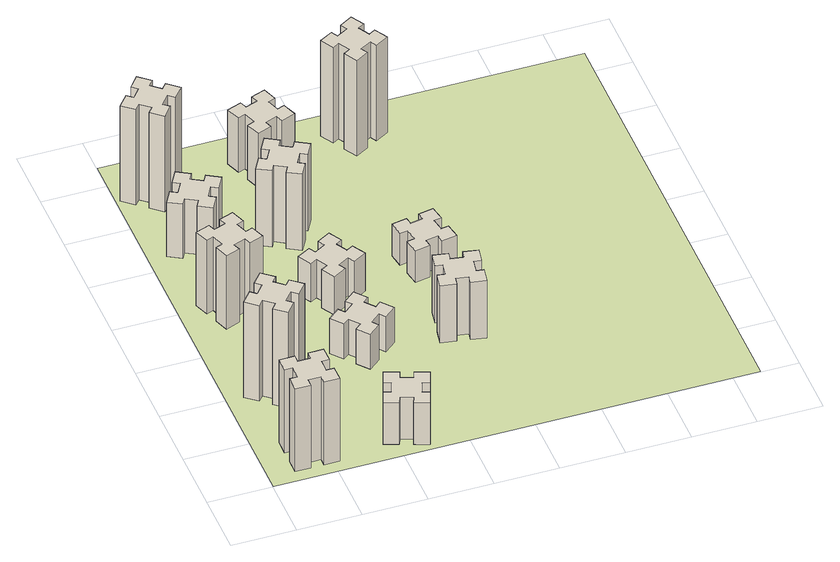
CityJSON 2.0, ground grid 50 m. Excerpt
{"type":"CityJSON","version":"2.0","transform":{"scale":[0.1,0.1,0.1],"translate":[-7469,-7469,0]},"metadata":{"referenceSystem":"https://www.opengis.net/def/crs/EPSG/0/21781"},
"CityObjects":{
"building1":{"type":"Building","attributes":{"class":"1000","function":"1000","usage":"1000","yearOfConstruction":2016,"roofType":"1000","measuredHeight":78,"storeysAboveGround":30,"storeysBelowGround":0},"geometry":[{"type":"Solid","lod":"1","boundaries":[[[[0,1,2,3,4,5,6,7,8,9,10,11,12,13,14,15,16,17,18,19]],[[17,16,20,21]],[[16,15,22,20]],[[15,14,23,22]],[[14,13,24,23]],[[13,12,25,24]],[[12,11,26,25]],[[11,10,27,26]],[[10,9,28,27]],[[9,8,29,28]],[[8,7,30,29]],[[7,6,31,30]],[[6,5,32,31]],[[5,4,33,32]],[[4,3,34,33]],[[3,2,35,34]],[[2,1,36,35]],[[1,0,37,36]],[[0,19,38,37]],[[19,18,39,38]],[[18,17,21,39]],[[24,25,26,27,28,29,30,31,32,33,34,35,36,37,38,39,21,20,22,23]]]]}]},
"building2":{"type":"Building","attributes":{"class":"1000","function":"1000","usage":"1000","yearOfConstruction":2016,"roofType":"1000","measuredHeight":90,"storeysAboveGround":30,"storeysBelowGround":0},"geometry":[{"type":"Solid","lod":"1","boundaries":[[[[40,41,42,43,44,45,46,47,48,49,50,51,52,53,54,55,56,57,58,59]],[[57,56,60,61]],[[56,55,62,60]],[[55,54,63,62]],[[54,53,64,63]],[[53,52,65,64]],[[52,51,66,65]],[[51,50,67,66]],[[50,49,68,67]],[[49,48,69,68]],[[48,47,70,69]],[[47,46,71,70]],[[46,45,72,71]],[[45,44,73,72]],[[44,43,74,73]],[[43,42,75,74]],[[42,41,76,75]],[[41,40,77,76]],[[40,59,78,77]],[[59,58,79,78]],[[58,57,61,79]],[[64,65,66,67,68,69,70,71,72,73,74,75,76,77,78,79,61,60,62,63]]]]}]},
"building3":{"type":"Building","attributes":{"class":"1000","function":"1000","usage":"1000","yearOfConstruction":2016,"roofType":"1000","measuredHeight":69,"storeysAboveGround":30,"storeysBelowGround":0},"geometry":[{"type":"Solid","lod":"1","boundaries":[[[[80,81,82,83,84,85,86,87,88,89,90,91,92,93,94,95,96,97,98,99]],[[97,96,100,101]],[[96,95,102,100]],[[95,94,103,102]],[[94,93,104,103]],[[93,92,105,104]],[[92,91,106,105]],[[91,90,107,106]],[[90,89,108,107]],[[89,88,109,108]],[[88,87,110,109]],[[87,86,111,110]],[[86,85,112,111]],[[85,84,113,112]],[[84,83,114,113]],[[83,82,115,114]],[[82,81,116,115]],[[81,80,117,116]],[[80,99,118,117]],[[99,98,119,118]],[[98,97,101,119]],[[104,105,106,107,108,109,110,111,112,113,114,115,116,117,118,119,101,100,102,103]]]]}]},
"building4":{"type":"Building","attributes":{"class":"1000","function":"1000","usage":"1000","yearOfConstruction":2016,"roofType":"1000","measuredHeight":51,"storeysAboveGround":30,"storeysBelowGround":0},"geometry":[{"type":"Solid","lod":"1","boundaries":[[[[120,121,122,123,124,125,126,127,128,129,130,131,132,133,134,135,136,137,138,139]],[[137,136,140,141]],[[136,135,142,140]],[[135,134,143,142]],[[134,133,144,143]],[[133,132,145,144]],[[132,131,146,145]],[[131,130,147,146]],[[130,129,148,147]],[[129,128,149,148]],[[128,127,150,149]],[[127,126,151,150]],[[126,125,152,151]],[[125,124,153,152]],[[124,123,154,153]],[[123,122,155,154]],[[122,121,156,155]],[[121,120,157,156]],[[120,139,158,157]],[[139,138,159,158]],[[138,137,141,159]],[[144,145,146,147,148,149,150,151,152,153,154,155,156,157,158,159,141,140,142,143]]]]}]},
"building5":{"type":"Building","attributes":{"class":"1000","function":"1000","usage":"1000","yearOfConstruction":2016,"roofType":"1000","measuredHeight":39,"storeysAboveGround":30,"storeysBelowGround":0},"geometry":[{"type":"Solid","lod":"1","boundaries":[[[[160,161,162,163,164,165,166,167,168,169,170,171,172,173,174,175,176,177,178,179]],[[177,176,180,181]],[[176,175,182,180]],[[175,174,183,182]],[[174,173,184,183]],[[173,172,185,184]],[[172,171,186,185]],[[171,170,187,186]],[[170,169,188,187]],[[169,168,189,188]],[[168,167,190,189]],[[167,166,191,190]],[[166,165,192,191]],[[165,164,193,192]],[[164,163,194,193]],[[163,162,195,194]],[[162,161,196,195]],[[161,160,197,196]],[[160,179,198,197]],[[179,178,199,198]],[[178,177,181,199]],[[184,185,186,187,188,189,190,191,192,193,194,195,196,197,198,199,181,180,182,183]]]]}]},
"building6":{"type":"Building","attributes":{"class":"1000","function":"1000","usage":"1000","yearOfConstruction":2016,"roofType":"1000","measuredHeight":90,"storeysAboveGround":30,"storeysBelowGround":0},"geometry":[{"type":"Solid","lod":"1","boundaries":[[[[200,201,202,203,204,205,206,207,208,209,210,211,212,213,214,215,216,217,218,219]],[[217,216,220,221]],[[216,215,222,220]],[[215,214,223,222]],[[214,213,224,223]],[[213,212,225,224]],[[212,211,226,225]],[[211,210,227,226]],[[210,209,228,227]],[[209,208,229,228]],[[208,207,230,229]],[[207,206,231,230]],[[206,205,232,231]],[[205,204,233,232]],[[204,203,234,233]],[[203,202,235,234]],[[202,201,236,235]],[[201,200,237,236]],[[200,219,238,237]],[[219,218,239,238]],[[218,217,221,239]],[[224,225,226,227,228,229,230,231,232,233,234,235,236,237,238,239,221,220,222,223]]]]}]},
"building7":{"type":"Building","attributes":{"class":"1000","function":"1000","usage":"1000","yearOfConstruction":2016,"roofType":"1000","measuredHeight":33,"storeysAboveGround":30,"storeysBelowGround":0},"geometry":[{"type":"Solid","lod":"1","boundaries":[[[[240,241,242,243,244,245,246,247,248,249,250,251,252,253,254,255,256,257,258,259]],[[257,256,260,261]],[[256,255,262,260]],[[255,254,263,262]],[[254,253,264,263]],[[253,252,265,264]],[[252,251,266,265]],[[251,250,267,266]],[[250,249,268,267]],[[249,248,269,268]],[[248,247,270,269]],[[247,246,271,270]],[[246,245,272,271]],[[245,244,273,272]],[[244,243,274,273]],[[243,242,275,274]],[[242,241,276,275]],[[241,240,277,276]],[[240,259,278,277]],[[259,258,279,278]],[[258,257,261,279]],[[264,265,266,267,268,269,270,271,272,273,274,275,276,277,278,279,261,260,262,263]]]]}]},
"building8":{"type":"Building","attributes":{"class":"1000","function":"1000","usage":"1000","yearOfConstruction":2016,"roofType":"1000","measuredHeight":36,"storeysAboveGround":30,"storeysBelowGround":0},"geometry":[{"type":"Solid","lod":"1","boundaries":[[[[280,281,282,283,284,285,286,287,288,289,290,291,292,293,294,295,296,297,298,299]],[[297,296,300,301]],[[296,295,302,300]],[[295,294,303,302]],[[294,293,304,303]],[[293,292,305,304]],[[292,291,306,305]],[[291,290,307,306]],[[290,289,308,307]],[[289,288,309,308]],[[288,287,310,309]],[[287,286,311,310]],[[286,285,312,311]],[[285,284,313,312]],[[284,283,314,313]],[[283,282,315,314]],[[282,281,316,315]],[[281,280,317,316]],[[280,299,318,317]],[[299,298,319,318]],[[298,297,301,319]],[[304,305,306,307,308,309,310,311,312,313,314,315,316,317,318,319,301,300,302,303]]]]}]},
"building9":{"type":"Building","attributes":{"class":"1000","function":"1000","usage":"1000","yearOfConstruction":2016,"roofType":"1000","measuredHeight":72,"storeysAboveGround":30,"storeysBelowGround":0},"geometry":[{"type":"Solid","lod":"1","boundaries":[[[[320,321,322,323,324,325,326,327,328,329,330,331,332,333,334,335,336,337,338,339]],[[337,336,340,341]],[[336,335,342,340]],[[335,334,343,342]],[[334,333,344,343]],[[333,332,345,344]],[[332,331,346,345]],[[331,330,347,346]],[[330,329,348,347]],[[329,328,349,348]],[[328,327,350,349]],[[327,326,351,350]],[[326,325,352,351]],[[325,324,353,352]],[[324,323,354,353]],[[323,322,355,354]],[[322,321,356,355]],[[321,320,357,356]],[[320,339,358,357]],[[339,338,359,358]],[[338,337,341,359]],[[344,345,346,347,348,349,350,351,352,353,354,355,356,357,358,359,341,340,342,343]]]]}]},
"building10":{"type":"Building","attributes":{"class":"1000","function":"1000","usage":"1000","yearOfConstruction":2016,"roofType":"1000","measuredHeight":51,"storeysAboveGround":30,"storeysBelowGround":0},"geometry":[{"type":"Solid","lod":"1","boundaries":[[[[360,361,362,363,364,365,366,367,368,369,370,371,372,373,374,375,376,377,378,379]],[[377,376,380,381]],[[376,375,382,380]],[[375,374,383,382]],[[374,373,384,383]],[[373,372,385,384]],[[372,371,386,385]],[[371,370,387,386]],[[370,369,388,387]],[[369,368,389,388]],[[368,367,390,389]],[[367,366,391,390]],[[366,365,392,391]],[[365,364,393,392]],[[364,363,394,393]],[[363,362,395,394]],[[362,361,396,395]],[[361,360,397,396]],[[360,379,398,397]],[[379,378,399,398]],[[378,377,381,399]],[[384,385,386,387,388,389,390,391,392,393,394,395,396,397,398,399,381,380,382,383]]]]}]},
"building11":{"type":"Building","attributes":{"class":"1000","function":"1000","usage":"1000","yearOfConstruction":2016,"roofType":"1000","measuredHeight":54,"storeysAboveGround":30,"storeysBelowGround":0},"geometry":[{"type":"Solid","lod":"1","boundaries":[[[[400,401,402,403,404,405,406,407,408,409,410,411,412,413,414,415,416,417,418,419]],[[417,416,420,421]],[[416,415,422,420]],[[415,414,423,422]],[[414,413,424,423]],[[413,412,425,424]],[[412,411,426,425]],[[411,410,427,426]],[[410,409,428,427]],[[409,408,429,428]],[[408,407,430,429]],[[407,406,431,430]],[[406,405,432,431]],[[405,404,433,432]],[[404,403,434,433]],[[403,402,435,434]],[[402,401,436,435]],[[401,400,437,436]],[[400,419,438,437]],[[419,418,439,438]],[[418,417,421,439]],[[424,425,426,427,428,429,430,431,432,433,434,435,436,437,438,439,421,420,422,423]]]]}]},
"building12":{"type":"Building","attributes":{"class":"1000","function":"1000","usage":"1000","yearOfConstruction":2016,"roofType":"1000","measuredHeight":30,"storeysAboveGround":30,"storeysBelowGround":0},"geometry":[{"type":"Solid","lod":"1","boundaries":[[[[440,441,442,443,444,445,446,447,448,449,450,451,452,453,454,455,456,457,458,459]],[[457,456,460,461]],[[456,455,462,460]],[[455,454,463,462]],[[454,453,464,463]],[[453,452,465,464]],[[452,451,466,465]],[[451,450,467,466]],[[450,449,468,467]],[[449,448,469,468]],[[448,447,470,469]],[[447,446,471,470]],[[446,445,472,471]],[[445,444,473,472]],[[444,443,474,473]],[[443,442,475,474]],[[442,441,476,475]],[[441,440,477,476]],[[440,459,478,477]],[[459,458,479,478]],[[458,457,461,479]],[[464,465,466,467,468,469,470,471,472,473,474,475,476,477,478,479,461,460,462,463]]]]}]},
"building13":{"type":"Building","attributes":{"class":"1000","function":"1000","usage":"1000","yearOfConstruction":2016,"roofType":"1000","measuredHeight":90,"storeysAboveGround":30,"storeysBelowGround":0},"geometry":[{"type":"Solid","lod":"1","boundaries":[[[[480,481,482,483,484,485,486,487,488,489,490,491,492,493,494,495,496,497,498,499]],[[497,496,500,501]],[[496,495,502,500]],[[495,494,503,502]],[[494,493,504,503]],[[493,492,505,504]],[[492,491,506,505]],[[491,490,507,506]],[[490,489,508,507]],[[489,488,509,508]],[[488,487,510,509]],[[487,486,511,510]],[[486,485,512,511]],[[485,484,513,512]],[[484,483,514,513]],[[483,482,515,514]],[[482,481,516,515]],[[481,480,517,516]],[[480,499,518,517]],[[499,498,519,518]],[[498,497,501,519]],[[504,505,506,507,508,509,510,511,512,513,514,515,516,517,518,519,501,500,502,503]]]]}]},
"landuse1":{"type":"LandUse","attributes":{"name":"plot1","function":"1010"},"geometry":[{"type":"MultiSurface","lod":"1","boundaries":[[[520,521,522,523]]]}]}
},
"vertices":[
[265,325,0],[265,225,0],[205,225,0],[205,105,0],[325,105,0],[325,165,0],[425,165,0],[425,105,0],[545,105,0],[545,225,0],[485,225,0],[485,325,0],[545,325,0],[545,445,0],[425,445,0],[425,385,0],[325,385,0],[325,445,0],[205,445,0],[205,325,0],[325,385,780],[325,445,780],[425,385,780],[425,445,780],[545,445,780],[545,325,780],[485,325,780],[485,225,780],[545,225,780],[545,105,780],[425,105,780],[425,165,780],[325,165,780],[325,105,780],[205,105,780],[205,225,780],[265,225,780],[265,325,780],[205,325,780],[205,445,780],
[484,1067,0],[408,1132,0],[446,1178,0],[354,1255,0],[277,1163,0],[323,1124,0],[259,1048,0],[213,1086,0],[136,994,0],[228,917,0],[266,963,0],[343,899,0],[304,853,0],[396,776,0],[473,868,0],[427,906,0],[492,983,0],[538,944,0],[615,1036,0],[523,1113,0],[492,983,900],[538,944,900],[427,906,900],[473,868,900],[396,776,900],[304,853,900],[343,899,900],[266,963,900],[228,917,900],[136,994,900],[213,1086,900],[259,1048,900],[323,1124,900],[277,1163,900],[354,1255,900],[446,1178,900],[408,1132,900],[484,1067,900],[523,1113,900],[615,1036,900],
[366,1835,0],[460,1869,0],[480,1813,0],[593,1854,0],[552,1967,0],[496,1946,0],[462,2040,0],[518,2060,0],[477,2173,0],[364,2132,0],[385,2076,0],[291,2042,0],[270,2098,0],[157,2057,0],[199,1944,0],[255,1965,0],[289,1871,0],[233,1850,0],[274,1737,0],[387,1779,0],[289,1871,690],[233,1850,690],[255,1965,690],[199,1944,690],[157,2057,690],[270,2098,690],[291,2042,690],[385,2076,690],[364,2132,690],[477,2173,690],[518,2060,690],[462,2040,690],[496,1946,690],[552,1967,690],[593,1854,690],[480,1813,690],[460,1869,690],[366,1835,690],[387,1779,690],[274,1737,690],
[446,2597,0],[496,2684,0],[548,2654,0],[608,2758,0],[504,2818,0],[474,2766,0],[387,2816,0],[417,2868,0],[313,2928,0],[253,2824,0],[305,2794,0],[255,2707,0],[203,2737,0],[143,2633,0],[247,2573,0],[277,2625,0],[364,2575,0],[334,2523,0],[438,2463,0],[498,2567,0],[364,2575,510],[334,2523,510],[277,2625,510],[247,2573,510],[143,2633,510],[203,2737,510],[255,2707,510],[305,2794,510],[253,2824,510],[313,2928,510],[417,2868,510],[387,2816,510],[474,2766,510],[504,2818,510],[608,2758,510],[548,2654,510],[496,2684,510],[446,2597,510],[498,2567,510],[438,2463,510],
[1029,360,0],[995,266,0],[939,287,0],[897,174,0],[1010,133,0],[1031,189,0],[1125,155,0],[1104,99,0],[1217,57,0],[1258,170,0],[1202,191,0],[1236,285,0],[1292,264,0],[1333,377,0],[1220,418,0],[1200,362,0],[1106,396,0],[1127,452,0],[1014,493,0],[973,380,0],[1106,396,390],[1127,452,390],[1200,362,390],[1220,418,390],[1333,377,390],[1292,264,390],[1236,285,390],[1202,191,390],[1258,170,390],[1217,57,390],[1104,99,390],[1125,155,390],[1031,189,390],[1010,133,390],[897,174,390],[939,287,390],[995,266,390],[1029,360,390],[973,380,390],[1014,493,390],
[384,3387,0],[308,3452,0],[346,3498,0],[254,3575,0],[177,3483,0],[223,3444,0],[159,3368,0],[113,3406,0],[36,3314,0],[128,3237,0],[166,3283,0],[243,3219,0],[204,3173,0],[296,3096,0],[373,3188,0],[327,3226,0],[392,3303,0],[438,3264,0],[515,3356,0],[423,3433,0],[392,3303,900],[438,3264,900],[327,3226,900],[373,3188,900],[296,3096,900],[204,3173,900],[243,3219,900],[166,3283,900],[128,3237,900],[36,3314,900],[113,3406,900],[159,3368,900],[223,3444,900],[177,3483,900],[254,3575,900],[346,3498,900],[308,3452,900],[384,3387,900],[423,3433,900],[515,3356,900],
[1083,1332,0],[1006,1267,0],[968,1313,0],[876,1236,0],[953,1144,0],[999,1183,0],[1063,1106,0],[1017,1068,0],[1094,976,0],[1186,1053,0],[1148,1099,0],[1224,1163,0],[1263,1117,0],[1355,1194,0],[1278,1286,0],[1232,1248,0],[1167,1324,0],[1213,1363,0],[1136,1455,0],[1044,1378,0],[1167,1324,330],[1213,1363,330],[1232,1248,330],[1278,1286,330],[1355,1194,330],[1263,1117,330],[1224,1163,330],[1148,1099,330],[1186,1053,330],[1094,976,330],[1017,1068,330],[1063,1106,330],[999,1183,330],[953,1144,330],[876,1236,330],[968,1313,330],[1006,1267,330],[1083,1332,330],[1044,1378,330],[1136,1455,330],
[995,1844,0],[1045,1757,0],[993,1727,0],[1053,1623,0],[1157,1683,0],[1127,1735,0],[1214,1785,0],[1244,1733,0],[1348,1793,0],[1288,1897,0],[1236,1867,0],[1186,1954,0],[1238,1984,0],[1178,2088,0],[1074,2028,0],[1104,1976,0],[1017,1926,0],[987,1978,0],[883,1918,0],[943,1814,0],[1017,1926,360],[987,1978,360],[1104,1976,360],[1074,2028,360],[1178,2088,360],[1238,1984,360],[1186,1954,360],[1236,1867,360],[1288,1897,360],[1348,1793,360],[1244,1733,360],[1214,1785,360],[1127,1735,360],[1157,1683,360],[1053,1623,360],[993,1727,360],[1045,1757,360],[995,1844,360],[943,1814,360],[883,1918,360],
[1114,2666,0],[1027,2716,0],[1057,2768,0],[953,2828,0],[893,2724,0],[945,2694,0],[895,2607,0],[843,2637,0],[783,2533,0],[887,2473,0],[917,2525,0],[1004,2475,0],[974,2423,0],[1078,2363,0],[1138,2467,0],[1086,2497,0],[1136,2584,0],[1188,2554,0],[1248,2658,0],[1144,2718,0],[1136,2584,720],[1188,2554,720],[1086,2497,720],[1138,2467,720],[1078,2363,720],[974,2423,720],[1004,2475,720],[917,2525,720],[887,2473,720],[783,2533,720],[843,2637,720],[895,2607,720],[945,2694,720],[893,2724,720],[953,2828,720],[1057,2768,720],[1027,2716,720],[1114,2666,720],[1144,2718,720],[1248,2658,720],
[1125,3456,0],[1031,3422,0],[1010,3478,0],[897,3437,0],[939,3324,0],[995,3345,0],[1029,3251,0],[973,3230,0],[1014,3117,0],[1127,3159,0],[1106,3215,0],[1200,3249,0],[1220,3193,0],[1333,3234,0],[1292,3347,0],[1236,3326,0],[1202,3420,0],[1258,3440,0],[1217,3553,0],[1104,3512,0],[1202,3420,510],[1258,3440,510],[1236,3326,510],[1292,3347,510],[1333,3234,510],[1220,3193,510],[1200,3249,510],[1106,3215,510],[1127,3159,510],[1014,3117,510],[973,3230,510],[1029,3251,510],[995,3345,510],[939,3324,510],[897,3437,510],[1010,3478,510],[1031,3422,510],[1125,3456,510],[1104,3512,510],[1217,3553,510],
[1955,1147,0],[1972,1245,0],[2031,1235,0],[2052,1353,0],[1934,1374,0],[1924,1315,0],[1825,1332,0],[1836,1391,0],[1717,1412,0],[1697,1294,0],[1756,1284,0],[1738,1185,0],[1679,1196,0],[1658,1077,0],[1777,1057,0],[1787,1116,0],[1885,1098,0],[1875,1039,0],[1993,1018,0],[2014,1137,0],[1885,1098,540],[1875,1039,540],[1787,1116,540],[1777,1057,540],[1658,1077,540],[1679,1196,540],[1738,1185,540],[1756,1284,540],[1697,1294,540],[1717,1412,540],[1836,1391,540],[1825,1332,540],[1924,1315,540],[1934,1374,540],[2052,1353,540],[2031,1235,540],[1972,1245,540],[1955,1147,540],[2014,1137,540],[1993,1018,540],
[1972,1925,0],[1955,2024,0],[2014,2034,0],[1993,2152,0],[1875,2131,0],[1885,2072,0],[1787,2055,0],[1777,2114,0],[1658,2093,0],[1679,1975,0],[1738,1985,0],[1756,1887,0],[1697,1877,0],[1717,1758,0],[1836,1779,0],[1825,1838,0],[1924,1856,0],[1934,1797,0],[2052,1817,0],[2031,1936,0],[1924,1856,300],[1934,1797,300],[1825,1838,300],[1836,1779,300],[1717,1758,300],[1697,1877,300],[1756,1887,300],[1738,1985,300],[1679,1975,300],[1658,2093,300],[1777,2114,300],[1787,2055,300],[1885,2072,300],[1875,2131,300],[1993,2152,300],[2014,2034,300],[1955,2024,300],[1972,1925,300],[2031,1936,300],[2052,1817,300],
[1844,3556,0],[1757,3506,0],[1727,3558,0],[1623,3498,0],[1683,3394,0],[1735,3424,0],[1785,3337,0],[1733,3307,0],[1793,3203,0],[1897,3263,0],[1867,3315,0],[1954,3365,0],[1984,3313,0],[2088,3373,0],[2028,3477,0],[1976,3447,0],[1926,3534,0],[1978,3564,0],[1918,3668,0],[1814,3608,0],[1926,3534,900],[1978,3564,900],[1976,3447,900],[2028,3477,900],[2088,3373,900],[1984,3313,900],[1954,3365,900],[1867,3315,900],[1897,3263,900],[1793,3203,900],[1733,3307,900],[1785,3337,900],[1735,3424,900],[1683,3394,900],[1623,3498,900],[1727,3558,900],[1757,3506,900],[1844,3556,900],[1814,3608,900],[1918,3668,900],
[5,3705,0],[3705,3705,0],[3705,5,0],[5,5,0]
]}
